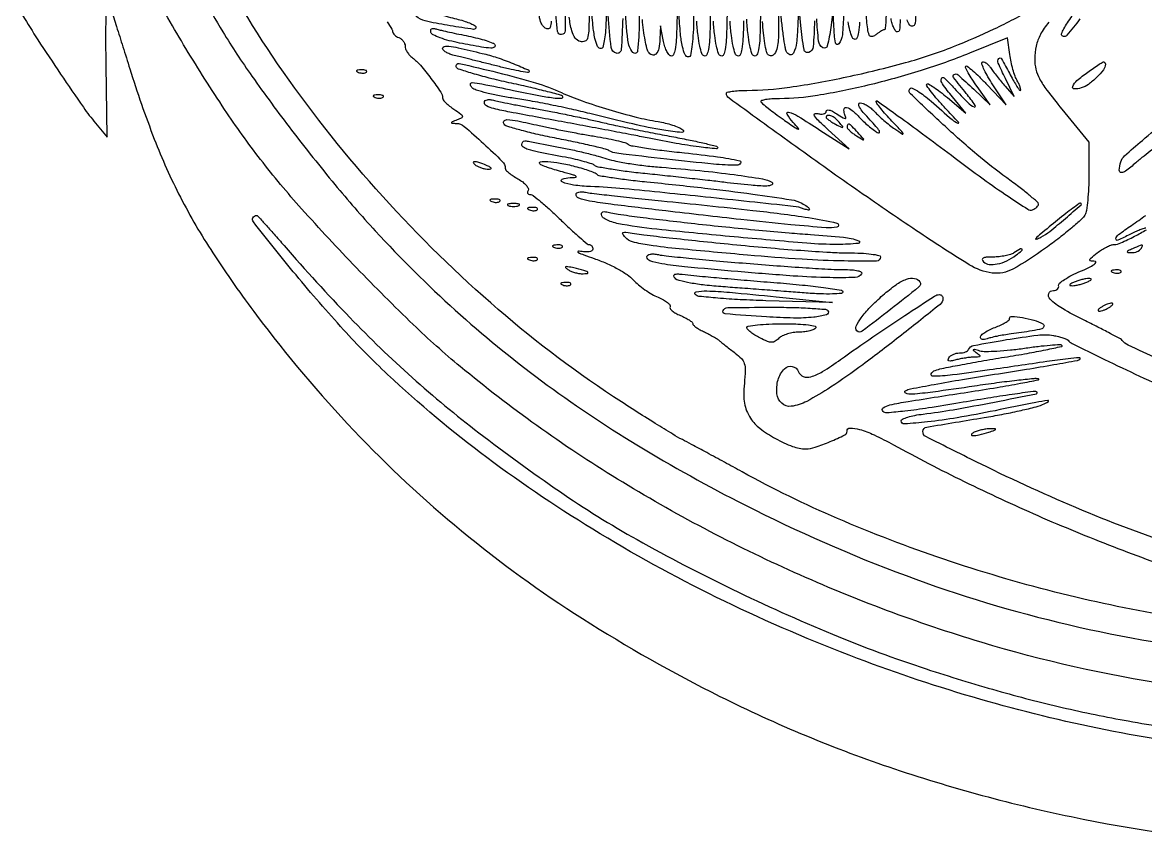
# Model space of a CAD drawing. Extents: x 118 to 879, y 65 to 960.
# Drawn here: x 180.2 to 449.6, y 65.8 to 263.3 of the extents above; entities that cross this region are included whole.
import ezdxf

# ---------------------------------------------------------------- set-up
doc = ezdxf.new("R2010")
doc.units = 0

msp = doc.modelspace()

# ---------------------------------------------------------------- linework, layer by layer
for points in [[(493.615763, 268.774126, 0.00001), (502.19586, 275.231657, 0.000011), (512.203308, 282.76411, 0.00001), (522.480125, 290.5, -0.000189)], [(454.546667, 121.025069, -0.020728), (427.873696, 126.636329, -0.019452), (401.176523, 134.536235, -0.019819), (375.729147, 144.296088, -0.024176), (352.812451, 155.48518, 0.000888), (348.570966, 157.806561, 0.000909), (344.354283, 160.094703, 0.00088), (340.686629, 162.067956, 0.00382), (338.5, 163.218024, -0.01731), (336.226421, 164.493271, -0.002957), (332.003125, 167.092499, -0.003222), (327.07899, 170.207609, -0.002868), (322, 173.507987, -0.034881), (292.531558, 195.989725, -0.030421), (265.008915, 223.340676, -0.030843), (241.424051, 253.353645, -0.039284), (223.757636, 283.79489, -0.031232)], [(218.82176, 278.356551, 0.02138), (228.274667, 261.055874, 0.018355), (235.255201, 250.390285, 0.00931), (244.770971, 237.47125, 0.009214), (255.141943, 224.431677, 0.013158), (264.854428, 213.28247, 0.023341), (284.033412, 194.264924, 0.024098), (304.705799, 177.33106, 0.023237), (327.612603, 161.938588, 0.018804), (353.5, 147.540046, 0.028328), (392.144119, 130.590166, 0.031654), (431.066303, 118.830234, 0.031155), (471.706323, 111.944351, 0.025884)], [(455.203867, 104.461623, -0.035884), (410.187724, 114.60178, -0.032132), (365.333339, 131.359112, -0.032089), (322.932912, 153.754024, -0.035524), (285.242307, 180.724686, -0.018671), (273.944618, 190.824215, -0.0092), (260.316528, 204.446837, -0.009204), (247.158336, 218.605484, -0.0181), (237.325479, 230.418151, -0.017538), (228.713163, 242.407569, -0.010923), (219.430673, 257.017777, -0.010963), (210.929278, 271.78921, -0.020153)], [(328.314684, 270.5), (328.157342, 263.25, -0.018887), (327.752047, 256.442736, -0.669137), (326.638045, 256.105278, -0.145088), (325.419249, 259.009463, -0.011262), (324.681619, 267.5, 0.016622)], [(341.366759, 271.5), (341.18338, 263.25, -0.0109), (341.042665, 260.055685, -0.018598), (340.768048, 257.399293, -0.013305), (340.419573, 255.329682, -0.358632), (340.019052, 255, -0.294103), (339.165391, 255.549673, -0.052286), (338.534372, 257.440093, -0.032026), (338.047886, 260.581089, -0.009158), (337.696485, 265.5, 0.001901)], [(345.366759, 271.5), (345.18338, 263.166667, -0.007336), (345.035935, 259.148099, -0.031929), (344.762262, 256.782632, -0.06588), (344.351709, 255.503562, -0.378461), (343.75, 255.245586, -0.236785), (343.178146, 255.815357, -0.026902), (342.679366, 257.628673, -0.024654), (342.251906, 260.190424, -0.011158), (341.93338, 263.578919)], [(349.366759, 271.5), (349.18338, 263.166667, -0.007336), (349.035935, 259.148099, -0.031929), (348.762262, 256.782632, -0.06588), (348.351709, 255.503562, -0.378461), (347.75, 255.245586, -0.236785), (347.178146, 255.815357, -0.026902), (346.679366, 257.628673, -0.024654), (346.251906, 260.190424, -0.011158), (345.93338, 263.578919)], [(357.391721, 270.5), (357.19586, 262.666667, -0.007951), (357.042157, 258.910821, -0.033919), (356.763313, 256.684779, -0.071174), (356.348027, 255.490057, -0.368689), (355.75, 255.245841, -0.240827), (355.1714, 255.831437, -0.026062), (354.677469, 257.729189, -0.023758), (354.254893, 260.433562, -0.010164), (353.936303, 264.079175)], [(201.467894, 266.39006, -0.000703), (202.770319, 262.319721, -0.000916), (204.308077, 257.459743, -0.000715), (205.961751, 252.173518, 0.016835), (211.837418, 235.318084, 0.026509), (218.114467, 221.340613, 0.026205), (225.890705, 207.992111, 0.015973), (236.373588, 193.051824, 0.028673), (259.727628, 165.387118, 0.030998), (285.526819, 141.33417, 0.030442), (314.536503, 120.291749, 0.025798), (347.5, 101.632229, 0.034943), (389.382683, 84.237075, 0.031777), (434.622459, 72.189643, 0.03172), (481.111534, 65.955134, 0.034483)], [(310.377091, 267.743411, -0.009018), (310.395875, 261.273053, -0.390286), (309.530181, 260.361029, -0.399168), (308.576381, 261.151981, -0.009058), (307.926587, 267.578376)], [(320.280802, 266.777711, 0.00106), (320.174707, 263.25, -0.014735), (320.036996, 260.854071, -0.023994), (319.763167, 258.835938, -0.020731), (319.413007, 257.301057, -0.338352), (319.019052, 257, -0.294103), (318.165391, 257.549673, -0.052286), (317.534372, 259.440093, -0.032026), (317.047886, 262.581089, -0.009158), (316.696485, 267.5, 0.000675)], [(337.305478, 268.0067, 0.000679), (337.189084, 263.166667, -0.007343), (337.038865, 259.14907, -0.031929), (336.763459, 256.783372, -0.065824), (336.351936, 255.503911, -0.37844), (335.75, 255.246157, -0.159497), (335.226892, 255.631834, -0.041434), (334.685545, 256.542489, -0.037837), (334.210247, 257.73985, -0.030858), (333.881641, 259.079491), (333.263282, 262.5), (333.131641, 259.309017, -0.042915), (332.844609, 257.061233, -0.132775), (332.148398, 255.713394, -0.303407), (331.249683, 255.492661, -0.163517), (330.319098, 256.233688, -0.088209), (329.967532, 257.069441, -0.010603), (329.566517, 259.037396, -0.012353), (329.194214, 261.418355, -0.00987), (328.907342, 264)], [(370.198697, 263.666667, -0.013601), (369.871401, 257.445397, -0.301295), (368.805997, 256.08686, -0.461645), (367.674839, 256.771901, -0.015833), (366.918108, 262.577849), (366.336215, 268.5), (366.168108, 262.309017, -0.023684), (365.877288, 258.412987, -0.078045), (365.173145, 255.942329, -0.372356), (364.29582, 255.545816, -0.23308), (363.41525, 256.360258, -0.052761), (363.150833, 257.350307, -0.004318), (362.758229, 260.003211, -0.005757), (362.352728, 263.184695, -0.0044), (361.979885, 266.67364)], [(180.261484, 265, 0.01111), (183.9046, 259.141473, 0.003929), (189.372344, 250.911464, 0.003282), (194.841196, 242.931913, 0.022331), (197.739329, 239.135786), (200.55407, 235.771572), (200.29227, 253.135786, -0.003418), (200.232069, 260.440968, -0.010939), (200.331779, 265.310987, -0.021734)], [(307.031823, 263.567285, -0.065928), (306.768149, 262.095347, -0.348618), (306.238126, 261.739705, -0.154418), (305.405629, 262.078321, -0.124426), (304.623105, 263.150464, -0.063283), (304.196918, 264.775313, -0.035024)], [(316.189084, 265.84362, -0.005132), (316.026944, 261.206884, -0.061635), (315.727799, 259.446594, -0.228729), (315.103112, 258.764053, -0.160272), (314.04557, 258.698334, -0.174863), (312.803382, 259.55182, -0.090295), (311.985738, 261.277553, -0.036291), (311.360061, 264.534142, -0.004833)], [(324.180248, 264.25, -0.011537), (323.84386, 256.766006, -0.456921), (322.672572, 255.883662, -0.320945), (321.436093, 257.242999, -0.010448), (320.688426, 265, 0.002976)], [(426.37311, 263.327415, 0.04975), (424.377834, 260.36781, 0.067698), (423.350384, 257.626283, 0.056192), (423.004637, 254.527494, 0.058508), (423.298791, 252.046966, 0.065433), (424.158697, 249.800641, 0.038806), (425.933897, 247.054409, 0.007993), (429.504637, 242.523267), (436, 234.546535), (436, 226.707526, -0.011171), (435.930011, 223.575291, -0.013568), (435.719334, 220.646797, -0.012163), (435.41746, 218.210441, -0.086162), (435.044541, 217.083226, -0.08704), (434.262738, 216.086299, -0.008013), (431.883665, 214.016104, -0.010149), (428.936827, 211.634259, -0.007786), (425.625822, 209.148967, -0.029909), (417.747955, 204.11591, -0.161977), (412.831034, 203.182739, -0.105597), (407.275681, 205.173045, -0.009302), (394.664778, 213.310414, -0.004602), (380.067682, 223.314977, -0.003856), (364.76457, 234.188365, -0.000587), (349.696623, 245.097396, -0.220973), (349.054895, 246.25, -0.367267), (349.270236, 246.544798, -0.020815), (350.46362, 246.779687, -0.023874), (352.042293, 246.946027, -0.014311), (353.927641, 247, 0.036713), (364.252534, 247.759145, 0.015411), (377.973903, 250.222106, 0.015472), (391.99781, 253.644602, 0.025953), (403.5, 257.484455, 0.017705), (413.324642, 261.748743, 0.018537), (422.670293, 266.637715, 0.014918)], [(361.480676, 266.434597, -0.013115), (361.564243, 260.496558, -0.0508), (361.147131, 256.84284, -0.174187), (360.266066, 255.437819, -0.379732), (359.092566, 255.508359, -0.141652), (358.68616, 256.246132, -0.01381), (358.288573, 258.264956, -0.016627), (357.955077, 260.746646, -0.012414), (357.746786, 263.5)], [(377.172599, 265.25, -0.017852), (376.876317, 260.276532, -0.141852), (376.037182, 258.157336, -0.657791), (375.22123, 258.367178, -0.030031), (374.849806, 262.25), (374.699613, 266.5), (374.099806, 262.077654, -0.025486), (373.270571, 257.665349, -0.512403), (372.19137, 257.225489, -0.227949), (371.176911, 258.834483, -0.016749), (370.743885, 264.181729)], [(387.350813, 264.891184, -0.016901), (387.274195, 263.115625, -0.010937), (387.13431, 261.70434, -0.379296), (386.903695, 261.5, 0.116044), (386.580083, 261.423868, 0.019823), (386.021791, 261.117601, 0.020691), (385.383092, 260.696613, 0.017146), (384.738834, 260.198215, -0.165883), (383.901828, 259.879382, -0.316017), (383.326081, 260.254124, -0.066508), (382.947633, 261.74362, -0.005594), (382.531647, 265.698215, 0.000709)], [(390.753967, 263.986428, -0.013453), (390.571054, 261.411178, -0.385847), (390.117554, 261, -0.235664), (389.686636, 261.215047, -0.049885), (389.237885, 261.954687, -0.04234), (388.841234, 263.005212, -0.029022), (388.565006, 264.25, 0.001083)], [(394.532543, 265.787132, -0.009671), (394.334462, 263.090117, -0.235348), (393.949156, 262.468577, -0.377474), (393.066801, 262.618497, -0.112349), (392.41159, 263.951464, -0.030682)], [(433.858341, 264.154027, -0.017603), (430.732826, 260.222388, -0.437407), (429.492988, 260.173678, -0.313403), (429.424328, 260.555364, -0.015791), (430.018251, 261.751081, -0.02063), (430.877019, 263.203929, -0.012954), (431.993015, 264.83166, 0.015426)], [(267.713083, 263.410967, -0.006038), (268.838427, 261.658909, -0.140633), (269, 261.095821, 0.140055), (269.108459, 260.716218, 0.060871), (269.440625, 260.303936, 0.053529), (269.926191, 259.923921, 0.047709), (270.5, 259.638374, -0.078247), (271.073417, 259.308087, -0.065195), (271.559375, 258.798666, -0.066718), (271.887972, 258.19486, -0.091542), (272, 257.588089, 0.094515), (272.125761, 256.928735, 0.046232), (272.514217, 256.162751, 0.04361), (273.080797, 255.415751, 0.048411), (273.750525, 254.806704, -0.055465), (275.65083, 253.029094, -0.015598), (278.197871, 249.858283, -0.010817), (280.571839, 246.560306, -0.151717), (281, 245.181732, 0.167306), (281.164157, 244.704874, 0.029831), (281.796822, 243.987488, 0.029344), (282.673961, 243.202906, 0.022765), (283.712584, 242.452666, -0.008529), (285.379322, 241.319478, -0.169092), (285.733784, 240.824673, -0.354717), (285.563966, 240.417496, -0.030309), (284.462584, 239.907942, 0.004068), (283.262217, 239.427302, 0.251976), (283.121146, 239.255722, 0.452474), (283.220306, 239.126726, 0.006632), (284.297619, 239.070285, -0.16772), (286.177803, 238.337944, -0.010003), (290.808838, 234.24514, -0.009151), (295.30953, 229.949526, -0.198154), (296.006323, 228.297619, 0.196568), (296.176436, 227.890863, 0.023702), (296.909211, 227.222979, 0.025314), (297.899199, 226.484208, 0.018267), (299.071106, 225.75933, -0.032014), (300.197473, 225.01908, -0.050222), (301.047902, 224.233491, -0.065764), (301.529164, 223.519839, -0.259487), (301.505766, 223.00933, 0.087188), (301.351979, 222.623891, 0.166053), (301.392586, 222.296491, 0.178829), (301.620109, 222.078339, 0.102976), (301.996448, 222, -0.166487), (302.676782, 221.767009, -0.007926), (304.584739, 220.2375, -0.012276), (306.812393, 218.298837, -0.008462), (309.242634, 216, 0.006184), (311.651283, 213.700702, 0.009312), (313.811919, 211.7625, 0.004752), (315.671713, 210.186275, 0.175147), (316.187169, 210, -0.131844), (316.497141, 209.916818, -0.100593), (316.761231, 209.68291, -0.088031), (316.938885, 209.33301, -0.073683), (317, 208.920545, -0.263242), (316.770787, 208.515348, -0.097747), (316.13244, 208.284997, -0.057858), (315.111552, 208.248383, -0.024481), (313.75, 208.424574, 0.225719), (313.436551, 208.339053, 0.53749), (313.460962, 208.146234, 0.025721), (314.885578, 207.532033, 0.006046), (317.329871, 206.657673, -0.02024), (320.224405, 205.528616, -0.021565), (322.956096, 204.190445, -0.022929), (325.246897, 202.803273, -0.058265), (326.723175, 201.542741, 0.032632), (327.951127, 200.380566, 0.020156), (329.531471, 199.173343, 0.020187), (331.19662, 198.102125, 0.033892), (332.683617, 197.358833, -0.025516), (333.947773, 196.753158, -0.043058), (334.927771, 196.105641, -0.056136), (335.526878, 195.510473, -0.317605), (335.553022, 195.085792, 0.296314), (335.5624, 194.670361, 0.066978), (336.057919, 194.119401, 0.048885), (336.905851, 193.530697, 0.02913), (338.012709, 192.994736, -0.019181), (339.157052, 192.468451, -0.027557), (340.122483, 191.909878, -0.026452), (340.834715, 191.387837, -0.225036), (341, 191.039195, 0.205807), (341.149216, 190.692036, 0.030688), (341.745417, 190.192356, 0.030303), (342.565712, 189.660064, 0.021876), (343.537591, 189.164826, -0.013092), (344.598031, 188.647717, -0.011244), (345.68591, 188.050044, -0.011388), (346.649224, 187.462554, -0.031681), (347.287591, 186.993428, 0.007141), (347.929786, 186.471113, 0.002099), (348.930002, 185.687866, 0.002107), (350.062712, 184.816134, 0.002262), (351.176244, 183.974553, -0.041861), (352.660142, 182.656344, -0.117348), (353.354947, 181.462738, -0.082585), (353.564948, 179.840479, -0.014228), (353.364347, 176.735436, 0.020201), (353.219155, 173.976212, 0.047616), (353.389817, 171.924404, 0.056219), (353.918198, 170.156768, 0.039945), (354.879065, 168.322909, 0.090345), (357.081002, 165.924325, 0.0357), (360.84959, 163.473835, 0.035691), (364.926313, 161.585275, 0.090866), (368.120258, 161, 0.081766), (370.384318, 161.372738, 0.019678), (373.94796, 162.737296, 0.012558), (377.441085, 164.33997, 0.286344), (378, 165.2359, -0.413547), (378.758183, 165.995811, -0.072031), (380.980058, 165.679216, -0.039271), (384.469435, 164.350432, -0.014691), (389.139229, 161.968135, 0.011448), (406.10747, 153.172661, 0.010793), (423.794515, 144.980827, 0.010767), (441.862846, 137.540625, 0.011249), (459.974621, 130.999217, 0.010943)], [(353.186303, 263.666667, -0.006827), (353.037611, 259.388403, -0.030144), (352.764238, 256.882565, -0.060841), (352.355804, 255.516204, -0.387106), (351.75, 255.245586, -0.236785), (351.178146, 255.815357, -0.026902), (350.679366, 257.628673, -0.024654), (350.251906, 260.190424, -0.011158), (349.93338, 263.578919)], [(381.012045, 263.37829, -0.030176), (380.753904, 260.875952, -0.061533), (380.35389, 259.515852, -0.387813), (379.75, 259.24477, -0.222742), (379.204016, 259.759879, -0.02872), (378.686949, 261.326819, -0.027399), (378.240349, 263.45844, -0.015519)], [(453.224603, 234.296845, 0.002246), (449.249188, 231.248314, 0.013895), (447.258294, 229.616919, -0.012613), (444.807671, 227.598289, -0.183441), (443.7541, 227.271266, -0.428691), (443.293513, 227.819284, -0.036196), (443.668243, 229.839361, -0.147764), (444.578762, 231.327184, -0.007833), (448.834242, 235.003745, -0.01032), (454.61455, 239.642186, -0.00465)], [(501.582809, 86.466807, -0.041031), (439.969338, 93.615439, -0.041319), (380.5, 110.723487, -0.021892), (348.621872, 124.44562, -0.023374), (318.774677, 140.635075, -0.024228), (291.61954, 158.902951, -0.02832), (267.805772, 178.849503, -0.019266), (257.223747, 189.58089, -0.012603), (245.833963, 202.707899, -0.005953), (235.593185, 215.435499, -0.62571), (236.353905, 217, -0.209484), (236.585973, 216.898308, -0.000934), (238.448661, 214.870313, -0.004196), (240.554914, 212.529375, -0.00261), (242.988016, 209.75, 0.013137), (258.755219, 192.486078, 0.018921), (273.657201, 178.134961, 0.01874), (289.71211, 164.850321, 0.012537), (309, 150.825341, 0.023466), (327.650068, 139.217889, 0.014714), (350.442861, 127.341133, 0.014514), (374.484651, 116.54948, 0.019173), (397, 108.214499, 0.009557), (413.96709, 103.019964, 0.012626), (429.620063, 98.977596, 0.012622), (445.461812, 95.729448, 0.009539), (463, 92.936637, 0.02073)], [(449.70034, 213.958084, 0.096407), (449.226969, 213.891448, 0.011809), (448.24162, 213.525402, 0.013626), (447.081253, 213.025815, 0.010861), (445.85741, 212.426264, -0.015604), (442.956451, 211.039069, -0.598112), (442.504647, 211.392055, -0.192983), (443.121519, 212.394223, -0.010295), (446.231887, 214.601447, 0.005082), (447.962822, 215.802845, 0.005397), (449.634411, 217.015737, 0.005156)], [(452.588663, 182.575993, -0.003226), (445.445586, 185.869492, -0.112475), (444, 186.997192, 0.097797), (443.561796, 187.359981, 0.002072), (441.076563, 188.693265, 0.004715), (438.139306, 190.21807, 0.003151), (434.75, 191.910393, -0.017953), (429.662706, 194.641545, -0.061481), (426.683592, 196.912899, -0.299925), (426.394905, 198.24248, -0.309837), (427.5, 199, 0.077158), (428.054267, 199.086045, 0.108568), (428.485937, 199.33568, 0.128169), (428.727157, 199.707705, 0.134726), (428.75, 200.14274, -0.281478), (428.947616, 200.713383, -0.026714), (430.189063, 201.628556, -0.027933), (431.910455, 202.627874, -0.018101), (434, 203.596137, 0.012958), (435.984496, 204.491047, 0.036896), (437.296875, 205.24826, 0.14755), (437.671416, 205.710728, 0.521926), (437.5, 205.975633, -0.024771), (436.376507, 206.070158, -0.446414), (436.19552, 206.336078, -0.161485), (436.471505, 206.773992, -0.006111), (438, 208, -0.024632), (439.067274, 208.753184, -0.024434), (440.20625, 209.399936, -0.025172), (441.255427, 209.865003, -0.08122), (442, 210.01968, 0.094995), (443.676434, 210.416031, 0.012798), (446.955074, 211.988399, 0.014755), (449.79985, 213.55094, 0.743548)], [(458.725541, 137.116122, -0.017642), (434.454404, 146.249054, -0.016168), (410.158562, 157.318627, -0.001621), (396.915381, 163.930985, -0.301042), (396.19109, 165.197043, -0.34718), (397.106687, 166.212962, -0.001907), (410.889121, 168.510137, 0.006944), (415.131379, 169.261203, 0.007266), (419.287134, 170.11941, 0.007017), (422.85284, 170.962628, 0.031701), (424.889121, 171.614073, 0.048159), (426.290204, 172.32446, 0.801797), (426.193283, 172.592996, 0.017266), (423.24459, 172.111765, 0.000836), (413.5, 170.156972, -0.007513), (404.411966, 168.459802, -0.015555), (397.261044, 167.463099, -0.010757), (391.788702, 166.992033, -0.433191), (391, 167.731543, -0.300739), (391.277752, 168.151561, -0.026133), (392.542188, 168.613122, -0.027533), (394.237891, 169.032942, -0.017469), (396.25, 169.342626, 0.013578), (403.479905, 170.397871, 0.005409), (413.333089, 172.220438, 0.001736), (423.41985, 174.235692, 0.765868), (423.447764, 174.67839, 0.116309), (422.637644, 174.755609, 0.001533), (417.591322, 174.046464, 0.004308), (411.736096, 173.153777, 0.002804), (404.98855, 172.026626, -0.004483), (397.49793, 170.801192, -0.010505), (391.874088, 170.053447, -0.0066), (387.570502, 169.630441, -0.221042), (386.623568, 169.976432, -0.465493), (386.697313, 170.832527, -0.097715), (388.273759, 171.534124, -0.01684), (392.640818, 172.375091, -0.000847), (406.999406, 174.616772, 0.002746), (413.986256, 175.734767, 0.005214), (419.595674, 176.724178, 0.003275), (423.903296, 177.559618, 0.822492), (423.902428, 177.780274, 0.072897), (422.780699, 177.830467, 0.002958), (418.735191, 177.397018, 0.005121), (413.938386, 176.804539, 0.003601), (408.553564, 176.043855, -0.002609), (398.582067, 174.615058, -0.017802), (393.639869, 174.111686, -0.10755), (392.073509, 174.345812, -0.630085), (392.022611, 174.952845, -0.085134), (393.204852, 175.397971, -0.002089), (398.930734, 176.475775, -0.004471), (405.682409, 177.655165, -0.003021), (413.401492, 178.884651, 0.002275), (421.055157, 180.092003, 0.00361), (427.596408, 181.202919, 0.000881), (433.299069, 182.224187, 0.15278), (433.841338, 182.508005, 0.691747), (433.689714, 182.843084, 0.013522), (431.05905, 182.601674, 0.0062), (425.907493, 181.923173, 0.000483), (412.168555, 179.92649, -0.005068), (403.290243, 178.719222, -0.029205), (398.5617, 178.40373, -0.553801), (398.192932, 178.982224, -0.196384), (399.111312, 179.819039, -0.03775), (400.698059, 180.267874, -0.002993), (404.9905, 181.112162, -0.004047), (410.131123, 182.048303, -0.003089), (415.77124, 182.992444, 0.003842), (421.208177, 183.910986, 0.0067), (425.698635, 184.767364, 0.002221), (429.450931, 185.552598, 0.5945), (429.52616, 185.807173, 0.215418), (429.074567, 185.977694, 0.004741), (426.685993, 185.803528, 0.009921), (423.849765, 185.512905, 0.006435), (420.58255, 185.06972, -0.010631), (417.18542, 184.637916, -0.012447), (413.947035, 184.377393, -0.011434), (411.212426, 184.288444, -0.071362), (409.82763, 184.47348, 0.005675), (408.608153, 184.803072, 0.175676), (408.300806, 184.773728, 0.556872), (408.282808, 184.613129, 0.013844), (409, 184.080819, -0.01623), (409.792551, 183.486692, -0.345026), (409.855471, 183.218686, -0.274871), (409.601642, 183.044873, -0.012363), (408.5, 183.001658, 0.022894), (407.562181, 182.945075, 0.011372), (406.380628, 182.792063, 0.011262), (405.160919, 182.577604, 0.016219), (404.093628, 182.328822, -0.019295), (402.997627, 182.080444, -0.12037), (402.427353, 182.112021, -0.352256), (402.249147, 182.373329, -0.119244), (402.402645, 182.842476, -0.096304), (402.812054, 183.285851, -0.05266), (403.453573, 183.659977, -0.049743), (404.212042, 183.914139, -0.056042), (404.975684, 184, 0.041541), (405.711111, 184.061207, 0.048901), (406.385565, 184.243368, 0.055884), (406.907231, 184.510438, 0.152018), (407.166667, 184.828485, -0.256151), (408.362003, 185.808536, -0.005299), (416.225388, 187.195929, -0.010571), (423.764098, 188.280621, -0.072564), (427.5, 188.194259, -0.016394), (428.685303, 187.953034, -0.020508), (429.765625, 187.648727, -0.01918), (430.635426, 187.327344, -0.128372), (431, 187.051551, 0.111975), (432.003586, 186.240053, 0.001287), (439.765348, 182.4488, 0.004226), (448.159767, 178.462566, 0.004101), (456.704732, 174.577884, 0.034799)]]:
    msp.add_lwpolyline(points, format="xyb")
for points in [[(284.75, 264.025472, -0.016629), (286.378592, 263.544643, -0.025378), (287.751562, 263.0104, -0.022817), (288.782803, 262.489855, -0.270768), (289, 262.118184, -0.456859), (288.429763, 261.62436, -0.005137), (282.788356, 262.498062, -0.01041), (277.426426, 263.500085, -0.087222), (275.145943, 264.409802, -0.080243), (274.056581, 265.353202, -0.430353), (274.137652, 266.049841, -0.188712), (275.232636, 266.351842, -0.038377), (277.25, 265.983409, 0.000339), (278.796405, 265.577528, 0.00016), (280.79375, 265.055422, 0.000159), (282.885477, 264.510068, 0.000224)], [(287.232563, 260.00159, -0.012758), (289.470353, 259.498424, -0.017548), (291.450519, 258.9252, -0.014306), (293.036565, 258.354355, -0.162183), (293.54158, 257.932722, -0.401901), (293.420019, 257.364385, -0.162658), (292.581968, 257.129467, -0.031531), (290.318829, 257.384533, -0.003304), (285.070639, 258.349743, -0.017253), (282.575901, 258.915459, -0.02429), (280.400961, 259.602729, -0.022124), (278.715997, 260.312892, -0.204253), (278.202327, 260.89302, -0.097492), (278.133276, 261.432165, -0.256367), (278.336342, 261.749736, -0.15813), (278.820806, 261.841048, -0.038032), (279.631687, 261.673807, 0.013161), (280.697207, 261.398213, 0.002557), (282.635123, 260.961464, 0.002716), (284.900846, 260.475886, 0.002508)], [(407.39923, 255.910466, -0.021009), (395.766683, 251.732391, -0.016953), (382.964862, 248.204439, -0.017278), (370.907834, 245.754688, -0.041498), (361.830515, 245, 0.014695), (359.965318, 244.945169, 0.028019), (358.475649, 244.7734, 0.034176), (357.469718, 244.52814, 0.488275), (357.358719, 244.228597, 0.082635), (357.750801, 243.780177, 0.005268), (359.114904, 242.684062, 0.007608), (360.78203, 241.413688, 0.005582), (362.667736, 240.053851, 0.001721), (365.616682, 237.992068, 0.078384), (366.282675, 237.670135, 0.747857), (366.387462, 237.829947, 0.008107), (365.075686, 239.325253, -0.047912), (363.610235, 241.291152, -0.683123), (363.984618, 241.779769, -0.067324), (366.233803, 240.785946, -0.005947), (371.5, 237.466655), (378.5, 232.937333), (373.5, 237.517996, -0.007505), (371.212464, 239.677725, -0.048186), (370.184783, 240.890872, -0.366924), (370.229191, 241.348097, -0.265528), (370.75, 241.481942, 0.03819), (371.65988, 241.305837, 0.080763), (372.375545, 241.339022, 0.131855), (372.827283, 241.568324, 0.212852), (373, 241.955665, -0.317929), (373.207048, 242.248372, -0.140402), (373.705176, 242.278557, -0.064889), (374.504634, 241.988494, -0.025603), (375.517031, 241.396884, 0.005056), (377.078131, 240.396428, 0.137771), (377.542995, 240.259731, 0.495963), (377.70351, 240.465638, 0.026939), (377.410042, 241.373831, -0.133984), (377.293526, 242.534795, -0.441193), (377.866009, 242.904515, -0.114048), (379.218167, 242.192476, -0.026749), (381.075686, 240.408178, 0.018299), (382.150435, 239.34031, 0.014883), (383.375358, 238.274974, 0.015141), (384.563768, 237.36064, 0.037444), (385.5, 236.78579, 0.428746), (385.777833, 236.882285, 0.252629), (385.751322, 237.268904, 0.038736), (384.942553, 238.353351, 0.011546), (383.547052, 239.877612, -0.012869), (381.904945, 241.680787, -0.046239), (381.000814, 242.94581, -0.136931), (380.810351, 243.673622, -0.409472), (381.142065, 244, -0.099522), (381.869324, 243.853795, -0.037843), (382.794902, 243.380796, -0.035619), (383.751786, 242.698691, -0.036373), (384.595012, 241.892073, 0.022274), (385.537802, 240.937923, 0.010796), (386.82166, 239.7999, 0.010684), (388.21214, 238.670184, 0.015126), (389.5, 237.729848, 0.004869), (391.294494, 236.526539, 0.732065), (391.424876, 236.632599, 0.09463), (391.114282, 237.122932, 0.001384), (388.75, 239.629938, -0.00869), (387.313282, 241.198689, -0.012507), (386.101562, 242.639918, -0.008301), (385.14963, 243.872854, -0.161606), (385, 244.323708, -0.609085), (385.236521, 244.445838, -0.000893), (390.292794, 240.841609, -0.004207), (396.10766, 236.606544, -0.002448), (403.018023, 231.431472, 0.004507), (410.647864, 225.766484, 0.009856), (416.61494, 221.596473, 0.005388), (421.369546, 218.485093, 0.238126), (422.518023, 218.368542, 0.044275), (423.080981, 218.643892, 0.05364), (423.548486, 218.99971, 0.062712), (423.859385, 219.378101, 0.159564), (423.94491, 219.718615, 0.201497), (423.707649, 220.187952, 0.004278), (421.677223, 221.886093, 0.009196), (419.214375, 223.835561, 0.005985), (416.302487, 226, -0.018838), (409.105135, 231.642726, -0.011392), (400.999405, 238.829277, -0.003683), (393.183219, 246.191696, -0.417328), (393.161072, 247.478484, -0.327285), (393.634928, 247.557243, -0.022053), (394.902514, 246.844889, -0.024883), (396.450144, 245.772758, -0.015416), (398.161072, 244.370893, 0.001947), (403.243779, 239.972282, 0.066699), (404.574004, 239.107823, 0.822823), (404.745466, 239.339629, 0.004992), (401.560289, 242.75782, -0.009562), (399.703586, 244.787227, -0.01577), (398.223457, 246.579398, -0.009563), (397.105366, 248.082159, -0.366712), (397.137474, 248.470807, -0.33954), (397.52371, 248.521596, -0.013772), (398.80072, 247.736108, -0.019163), (400.342273, 246.641825, -0.011801), (402.073735, 245.243851), (406.493101, 241.5), (403.274193, 245.444309, -0.0136), (400.873463, 248.555072, -0.225411), (400.637011, 249.807031, -0.573635), (401.303335, 249.993191, -0.016869), (403.791827, 247.415964, 0.009317), (406.945423, 244.049635, 0.101919), (408.471675, 243.013862, 0.751859), (408.769647, 243.386493, 0.016391), (406.603465, 246.25, -0.006542), (403.558733, 250.114276, -0.456515), (403.705812, 250.831473, -0.321945), (404.613498, 250.730374, -0.005853), (408.382831, 247.25), (412.349987, 243.5), (409.187849, 247.929522, -0.010907), (408.008437, 249.660263, -0.017504), (407.087928, 251.191211, -0.011692), (406.421851, 252.461421, -0.321701), (406.479632, 252.812965, -0.385007), (406.815483, 252.829896, -0.008632), (408.152852, 251.699036, -0.014926), (409.740053, 250.223251, -0.008969), (411.538278, 248.383443), (416.143003, 243.5), (412.97511, 248.320275, -0.013943), (411.805731, 250.212533, -0.021883), (410.919732, 251.906541, -0.017597), (410.328015, 253.294679, -0.296549), (410.42661, 253.759943, -0.266511), (410.765195, 253.851642, -0.083069), (411.263933, 253.627611, -0.057985), (411.840747, 253.138027, -0.034822), (412.407286, 252.439668, 0.01017), (413.080949, 251.520134, 0.004532), (414.003629, 250.335402, 0.004484), (415.002907, 249.098973, 0.006055), (415.930057, 248), (418.091544, 245.5), (415.976011, 249.846905, -0.010694), (414.271514, 253.548377, -0.274703), (414.405045, 254.602342, -0.5337), (415.084274, 254.553426, -0.011669), (416.950563, 251.096905, 0.009323), (417.788839, 249.526773, 0.01433), (418.577925, 248.203466, 0.008686), (419.275328, 247.147597, 0.247289), (419.555508, 247, 0.45871), (419.677044, 247.141213, 0.040521), (419.555082, 247.660937, 0.031434), (419.269996, 248.386593, 0.016569), (418.831063, 249.25, -0.040637), (418.316762, 250.394799, -0.016313), (417.795452, 252.031355, -0.016016), (417.345713, 253.839937, -0.019505), (417.045879, 255.55887), (416.5, 259.617739)], [(290.5, 255.86219, -0.023048), (294.02611, 254.862552, -0.015503), (297.954268, 253.413777, -0.007466), (301.57324, 251.886788, -0.527617), (301.675496, 251.342163, -0.246441), (301.36639, 251.245818, -0.00303), (299.25367, 251.645934, -0.008118), (296.782671, 252.171223, -0.005121), (293.915301, 252.860595, 0.000385), (290.874676, 253.622155, 0.0004), (287.870432, 254.369589, 0.000385), (285.26972, 255.012293, 0.001739), (283.75, 255.381012, -0.032359), (282.697051, 255.705851, -0.044624), (281.807813, 256.138833, -0.052482), (281.186415, 256.608465, -0.207594), (281, 257.038104, -0.345238), (281.383519, 257.527343, -0.091314), (282.444613, 257.589988, -0.024728), (284.692755, 257.198061, -0.002029)], [(309.5, 246.459651, 0.02306), (314.427387, 244.474627, 0.011329), (320.858959, 242.384615, 0.011333), (327.394463, 240.583766, 0.022504), (332.657767, 239.510199, -0.021263), (334.381138, 239.163131, -0.019467), (336.121057, 238.662472, -0.019894), (337.638443, 238.093243, -0.05824), (338.609121, 237.543867, -0.753667), (338.36859, 236.889528, -0.024752), (334.033879, 237.42385, -0.013773), (326.593651, 238.929615, -0.005266), (316.324321, 241.418332, 0.007466), (311.943798, 242.459543, 0.004954), (306.889019, 243.529112, 0.004987), (301.958688, 244.470353, 0.009681), (298, 245.106377, -0.012137), (294.637985, 245.663485, -0.015407), (291.566741, 246.348014, -0.013431), (289.057752, 247.061266, -0.11052), (288.035714, 247.651857, -0.191443), (287.651821, 248.449909, -0.454445), (288.06021, 248.860234, -0.033193), (290.424323, 248.547095, -0.001699), (298, 247, 0.00324), (304.462258, 245.70102, 0.017998), (307.959496, 245.151355, 0.054612), (309.587653, 245.133789, 0.633189), (309.748868, 245.584465, 0.133233), (309.23046, 245.881625, 0.001901), (305.737188, 246.780244, 0.00511), (301.650647, 247.770596, 0.003328), (296.912821, 248.834465, -0.007857), (292.189446, 249.940123, -0.01212), (288.147135, 251.058407, -0.006528), (284.826692, 252.111757, -0.23702), (284.276539, 252.662241, -0.582369), (284.980993, 253.441441, -0.005537), (294.191799, 251.284327, -0.012628), (303.269197, 248.807464, -0.034375)], [(439.966731, 253.25, -0.154658), (439.483986, 251.932489, -0.033673), (437.85879, 250.099644, -0.035759), (435.908843, 248.43522, -0.08212), (434.19418, 247.56163, -0.085865), (432.535544, 247.334619, -0.521692), (432.143032, 247.941892, -0.12074), (433.153406, 249.332871, -0.020968), (435.73812, 251.340288, -0.002509), (438.484024, 253.273351, -0.046077), (439.410522, 253.799269, -0.327254), (439.800099, 253.716909, -0.196016)], [(260.8125, 251.316886, 0.051402), (261.359369, 251.160852, 0.05415), (261.916927, 251.123424, 0.060344), (262.402231, 251.202593, 0.126455), (262.729167, 251.395833, 0.296942), (262.77538, 251.614691, 0.208169), (262.592839, 251.799335, 0.077125), (262.112848, 251.910055, 0.028489), (261.416667, 251.921053, 0.018894), (260.670344, 251.862007, 0.168741), (260.37858, 251.720685, 0.470617), (260.395823, 251.538436, 0.054073)], [(264.8125, 245.316886, 0.051402), (265.359369, 245.160852, 0.05415), (265.916927, 245.123424, 0.060344), (266.402231, 245.202593, 0.126455), (266.729167, 245.395833, 0.296942), (266.77538, 245.614691, 0.208169), (266.592839, 245.799335, 0.077125), (266.112848, 245.910055, 0.028489), (265.416667, 245.921053, 0.018894), (264.670344, 245.862007, 0.168741), (264.37858, 245.720685, 0.470617), (264.395823, 245.538436, 0.054073)], [(304, 242.481085, -0.004034), (307.379431, 241.846274, -0.002473), (311.353125, 241.046165, -0.002479), (315.278871, 240.215175, -0.004416), (318.5, 239.486792, 0.005171), (321.911398, 238.720797, 0.00219), (326.501912, 237.760804, 0.002167), (331.412551, 236.778452, 0.002834), (335.910765, 235.925299, -0.004558), (339.943129, 235.146084, -0.006894), (343.436455, 234.387646, -0.003088), (346.3877, 233.684924, -0.146553), (346.910765, 233.377771, -0.69), (346.704445, 232.960474, -0.008189), (342.492337, 233.437284, -0.01125), (337.025752, 234.272401, -0.006532), (330.5, 235.508207, 0.002436), (326.877752, 236.224953, 0.000763), (321.44375, 237.264117, 0.000762), (315.373355, 238.4058, 0.000843), (309.5, 239.490913, -0.000794), (297.108073, 241.779085, -0.015347), (293.290274, 242.612292, -0.055898), (291.526398, 243.270681, -0.282653), (291, 244.12746, -0.234415), (291.199887, 244.530384, -0.127493), (291.721674, 244.748627, -0.070313), (292.580573, 244.750463, -0.027304), (293.75, 244.522098, 0.010403), (295.275741, 244.170255, 0.002322), (297.895312, 243.63598, 0.002409), (300.926951, 243.047481, 0.002325)], [(304.187947, 238.547789, 0.005826), (307.106063, 237.912128, 0.003203), (310.690728, 237.198822, 0.003193), (314.337553, 236.521524, 0.005105), (317.46134, 235.994837, -0.008293), (320.203294, 235.514534, -0.010954), (322.682892, 234.981098, -0.008527), (324.724068, 234.458025, -0.098102), (325.46134, 234.089531, 0.123093), (326.288176, 233.726106, 0.004068), (329.866769, 233.144819, 0.007532), (334.135079, 232.552777, 0.005147), (339, 232.003306, -0.007974), (346.943041, 231.060656, -0.024638), (352.255477, 230.075623, -0.553171), (352.451667, 229.498412, -0.224058), (351.5, 229.042156, -0.026187), (345.984874, 229.296818, -0.003775), (334.772065, 230.490461, -0.001411), (322.764022, 231.89485, -0.109011), (320.956268, 232.527028, 0.078133), (320.09475, 232.888862, 0.003127), (316.779751, 233.684023, 0.005437), (312.825534, 234.561175, 0.003814), (308.355375, 235.466351, -0.00726), (303.885347, 236.40362, -0.01022), (299.930565, 237.378317, -0.006789), (296.670154, 238.300567, -0.12468), (295.753004, 238.846996, -0.353137), (295.674699, 239.57972, -0.264358), (296.424633, 239.971512, -0.041293), (299.055558, 239.659624, -0.0064)], [(373, 240.535184, 0.218527), (373.110866, 240.293631, 0.01838), (373.660937, 239.854729, 0.021767), (374.388001, 239.364569, 0.015019), (375.25, 238.871464, 0.003375), (376.666209, 238.129072, 0.245559), (376.920543, 238.130474, 0.467986), (376.957727, 238.30642, 0.005653), (376.127555, 239.33628, 0.051797), (375.137517, 240.310877, 0.077147), (374.084593, 240.913808, 0.153838), (373.331558, 240.95963, 0.344282)], [(378, 238.240547, 0.174005), (378.135698, 237.862427, 0.030245), (378.660937, 237.298162, 0.029718), (379.388461, 236.683742, 0.022758), (380.25, 236.098893, 0.001408), (381.848869, 235.122881, 0.449461), (381.975093, 235.161867, 0.295422), (381.950324, 235.327905, 0.001098), (380.595012, 236.858346, 0.009245), (379.241574, 238.324427, 0.079523), (378.533224, 238.860827, 0.379767), (378.167041, 238.772584, 0.153294)], [(308.404029, 233.487189, -0.00636), (311.7305, 232.806683, -0.00557), (315.189441, 232.012653, -0.005607), (318.297692, 231.22559, -0.016623), (320.404029, 230.591382, 0.032762), (322.573862, 230.013688, 0.009845), (325.940558, 229.418381, 0.009822), (329.753888, 228.897789, 0.010507), (333.5, 228.540749, -0.006352), (342.705661, 227.740504, -0.00883), (350.924666, 226.773846, -0.006333), (357.713677, 225.765841, -0.092746), (359.980339, 224.951195, -0.574156), (359.979408, 224.367558, -0.132425), (358.763661, 224.039603, -0.024811), (355.007334, 224.225486, -0.005099), (348.409004, 224.949264, 0.001776), (344.604534, 225.392184, 0.000795), (339.59714, 225.949065, 0.000787), (334.300536, 226.521155, 0.001068), (329.517431, 227.019834, -0.006013), (325.235722, 227.509087, -0.008668), (321.462122, 228.05294, -0.005136), (318.317913, 228.595072, -0.125139), (317.517431, 228.96219, 0.091771), (316.815256, 229.34211, 0.00985), (315.03637, 229.879207, 0.011852), (312.872061, 230.431436, 0.009278), (310.5, 230.930984, -0.001788), (303.971127, 232.204117, -0.022473), (301.531164, 232.804058, -0.071229), (300.375745, 233.331519, -0.255428), (300, 234.019052, -0.156368), (300.200401, 234.644185, -0.258954), (300.687626, 234.875692, -0.03092), (301.914461, 234.721506, -0.000557)], [(289, 229, 0.040566), (289.684071, 228.632796, 0.028934), (290.5, 228.331527, 0.029384), (291.317134, 228.134067, 0.053798), (292, 228.085598, 0.051935), (292.535375, 228.161267, 0.491407), (292.615423, 228.343886, 0.152377), (292.341871, 228.608071, 0.014925), (291.5, 229, 0.019739), (289.686554, 229.695838, 0.081911), (288.533606, 229.885992, 0.608383), (288.381869, 229.592871, 0.095694)], [(312.735649, 228.76658, -0.009711), (314.597041, 228.245919, -0.013342), (316.247347, 227.701134, -0.010022), (317.587546, 227.188134, -0.135319), (318, 226.871567, 0.192497), (318.488822, 226.576368, 0.003098), (321.73125, 226.063928, 0.007615), (325.556176, 225.543159, 0.004916), (330, 225.051202, -0.003385), (343.877216, 223.557924, -0.005873), (355.377967, 222.104512, -0.003703), (364.637459, 220.753726, -0.084987), (367.168506, 219.909818, -0.024784), (368.45516, 219.136888, -0.146087), (368.950576, 218.536823, -0.584841), (368.748764, 218.275909, -0.053795), (367.75, 218.534604, 0.063606), (365.083685, 219.169858, 0.000543), (344.04416, 221.403439, 0.001569), (324.523848, 223.392414, 0.01643), (316.5, 223.919113, -0.024864), (312.41941, 224.256149, -0.069451), (309.658623, 225.022608, -0.663344), (309.665186, 225.673448, -0.091867), (311.55, 226.067494, 0.018177), (312.950944, 226.150561, 0.686701), (313.011868, 226.36922, 0.090842), (312.357445, 226.691706, 0.003476), (309.733812, 227.417015, -0.0086), (307.860911, 227.955502, -0.011383), (306.176613, 228.513526, -0.008879), (304.798314, 229.033033, -0.10215), (304.317145, 229.349522, -0.610067), (304.48345, 229.868372, -0.05861), (306.203244, 229.950902, -0.029757), (309.164458, 229.567885, -0.016301)], [(292.8125, 220.316886, 0.051402), (293.359369, 220.160852, 0.05415), (293.916927, 220.123424, 0.060344), (294.402231, 220.202593, 0.126455), (294.729167, 220.395833, 0.296942), (294.77538, 220.614691, 0.208169), (294.592839, 220.799335, 0.077125), (294.112848, 220.910055, 0.028489), (293.416667, 220.921053, 0.018894), (292.670344, 220.862007, 0.168741), (292.37858, 220.720685, 0.470617), (292.395823, 220.538436, 0.054073)], [(333.5, 220.492983, -0.002451), (355.408581, 218.200482, -0.00981), (368.782267, 216.468611, -0.022304), (375.575028, 215.141071, -0.795965), (375.564389, 214.204325, -0.073664), (372.969968, 214.028082, -0.003729), (364.508766, 214.76345, -0.004476), (352.551687, 216.000654, -0.001369), (334.5, 218.082044, -0.001268), (321.357353, 219.667705, -0.014841), (316.253354, 220.451041, -0.036312), (313.652359, 221.127832, -0.321332), (313, 222.038104, -0.239669), (313.174997, 222.382213, -0.100502), (313.660937, 222.604802, -0.068428), (314.388035, 222.672295, -0.041023), (315.25, 222.563034, 0.022506), (316.78241, 222.310888, 0.001283), (321.539062, 221.75899, 0.00196), (327.207297, 221.138549, 0.001437)], [(296.75, 219.337719, 0.057986), (297.320008, 219.181385, 0.037979), (298, 219.12966, 0.037979), (298.679992, 219.181385, 0.057986), (299.25, 219.337719, 0.174857), (299.459382, 219.525001, 0.447206), (299.398438, 219.693942, 0.078554), (298.89144, 219.810911, 0.017491), (298, 219.842105, 0.017491), (297.10856, 219.810911, 0.078554), (296.601562, 219.693942, 0.447206), (296.540618, 219.525001, 0.174857)], [(301.8125, 218.316886, 0.051402), (302.359369, 218.160852, 0.05415), (302.916927, 218.123424, 0.060344), (303.402231, 218.202593, 0.126455), (303.729167, 218.395833, 0.296942), (303.77538, 218.614691, 0.208169), (303.592839, 218.799335, 0.077125), (303.112848, 218.910055, 0.028489), (302.416667, 218.921053, 0.018894), (301.670344, 218.862007, 0.168741), (301.37858, 218.720685, 0.470617), (301.395823, 218.538436, 0.054073)], [(428.5, 215.868586, 0.001409), (424.452611, 212.563096, 0.027266), (423.259015, 211.468463, 0.791028), (423.371793, 211.290322, 0.037671), (424.5, 211.777182, 0.048315), (426.631976, 213.171712, 0.008245), (430.368188, 216.269803, 0.004055), (434.13706, 219.554727, 0.685864), (434, 219.922688, 0.160072), (433.666673, 219.817541, 0.003045), (432.178125, 218.734246, 0.00707), (430.452408, 217.424147, 0.004635)], [(341.477528, 215.030255, 0.002232), (348.929406, 214.239018, 0.001863), (356.850705, 213.463486, 0.00188), (364.102908, 212.808229, 0.005131), (369.238375, 212.416735, -0.008136), (377.167782, 211.7643, -0.063322), (380.778033, 210.938598, -0.798579), (380.692573, 210.276009, -0.022572), (375.749068, 210.030409, -0.021926), (368.35112, 210.321604, -0.002248), (350.908617, 211.854941, -0.002703), (333.56517, 213.552773, -0.014226), (324.080085, 214.806712, -0.026806), (322.354114, 215.180889, -0.034576), (320.823259, 215.715895, -0.037011), (319.658557, 216.321252, -0.175709), (319.199708, 216.900877, -0.112253), (319.13965, 217.51062, -0.288066), (319.408729, 217.839088, -0.122846), (320.077595, 217.89207, -0.020124), (321.358777, 217.624801, 0.027655), (323.126214, 217.283771, 0.001765), (328.349217, 216.591451, 0.002583), (334.583845, 215.820145, 0.001919)], [(350.5, 210.044103, 0.003335), (358.72539, 209.276445, 0.003407), (366.901563, 208.624456, 0.003306), (374.009389, 208.153601, 0.014193), (378.25, 208.021453, -0.011114), (381.330729, 207.944436, -0.020959), (383.807137, 207.72312, -0.017538), (385.66367, 207.411848, -0.356441), (386, 207, -0.410105), (385.075523, 206.062443, -0.007244), (377.284248, 206.065857, -0.012564), (367.2072, 206.469681, -0.005814), (354.135656, 207.47563, -0.001437), (337.748605, 208.976067, -0.012815), (330.562426, 209.841202, -0.026546), (326.551539, 210.648079, -0.157911), (324.770137, 211.776968, -0.044131), (324.209423, 212.588665, -0.454327), (324.328288, 212.928383, -0.133033), (324.977726, 213.004591, -0.007435), (327.003311, 212.672355, 0.015293), (329.286232, 212.334658, 0.00122), (335.347847, 211.641646, 0.001651), (342.584985, 210.856314, 0.001265)], [(307.8125, 209.316886, 0.051402), (308.359369, 209.160852, 0.05415), (308.916927, 209.123424, 0.060344), (309.402231, 209.202593, 0.126455), (309.729167, 209.395833, 0.296942), (309.77538, 209.614691, 0.208169), (309.592839, 209.799335, 0.077125), (309.112848, 209.910055, 0.028489), (308.416667, 209.921053, 0.018894), (307.670344, 209.862007, 0.168741), (307.37858, 209.720685, 0.470617), (307.395823, 209.538436, 0.054073)], [(353.81028, 205.509952, 0.002035), (361.187102, 204.931841, 0.002362), (368.210294, 204.443548, 0.002102), (374.158101, 204.083353, 0.014071), (377.119297, 204, -0.015208), (379.166284, 203.937723, -0.040923), (380.606543, 203.730897, -0.079435), (381.400324, 203.411119, -0.417754), (381.5, 203, -0.251623), (379.967437, 202.113921, -0.012149), (373.871951, 202.071838, -0.013433), (365.085103, 202.460978, -0.004083), (351.79832, 203.516672, -0.001805), (339.031895, 204.682443, -0.017049), (333.579967, 205.388377, -0.038723), (330.732996, 206.085887, -0.323948), (330, 207.098507, -0.250347), (330.203945, 207.480304, -0.1036), (330.764072, 207.70605, -0.06424), (331.638732, 207.748369, -0.031072), (332.75, 207.589407, 0.024873), (334.601297, 207.301141, 0.001579), (340.070832, 206.743647, 0.002316), (346.596418, 206.129825, 0.00172)], [(418, 208, -0.070525), (417.189675, 207.625502, -0.023939), (415.927188, 207.310881, -0.023257), (414.480875, 207.092504, -0.024733), (413.05, 207.015313, 0.014339), (411.396117, 206.960526, 0.099102), (410.615453, 206.753397, 0.347971), (410.441713, 206.388297, 0.140877), (410.726784, 205.873216, 0.17398), (412.050539, 205.248584, 0.073479), (414.04158, 205.348857, 0.061445), (416.318768, 206.102858, 0.051227), (418.5, 207.424767, 0.010197), (419.934876, 208.555968, 0.422305), (419.964691, 208.911656, 0.362084), (419.5754, 208.974662, 0.009848)], [(446.5, 209, 0.007086), (445.414842, 208.515361, 0.206801), (445.217153, 208.2939, 0.479221), (445.320418, 208.13381, 0.015651), (446.190983, 208.070285, 0.054957), (446.883647, 208.117642, 0.051224), (447.566787, 208.314396, 0.054947), (448.14007, 208.622072, 0.104092), (448.5, 209, 0.02781), (448.876953, 209.693352, 0.550582), (448.769967, 209.862409, 0.099104), (448.328061, 209.773951, 0.002683)], [(301.8125, 206.316886, 0.051402), (302.359369, 206.160852, 0.05415), (302.916927, 206.123424, 0.060344), (303.402231, 206.202593, 0.126455), (303.729167, 206.395833, 0.296942), (303.77538, 206.614691, 0.208169), (303.592839, 206.799335, 0.077125), (303.112848, 206.910055, 0.028489), (302.416667, 206.921053, 0.018894), (301.670344, 206.862007, 0.168741), (301.37858, 206.720685, 0.470617), (301.395823, 206.538436, 0.054073)], [(311, 204.04569, 0.047271), (311.713434, 203.655522, 0.028277), (312.622396, 203.324302, 0.028137), (313.573318, 203.094979, 0.043125), (314.416667, 203.015313, 0.036193), (315.725614, 203.09968, 0.677836), (315.796599, 203.386415, 0.092061), (314.891417, 203.810885, 0.008705), (312.5, 204.3897, 0.007762), (311.055884, 204.689267, 0.103987), (310.51761, 204.679463, 0.593089), (310.462681, 204.484564, 0.045015)], [(361.25, 200.848772, -0.005637), (367.288873, 200.305391, -0.009312), (372.373438, 199.694171, -0.003451), (376.646002, 199.069566, -0.370345), (377, 198.657187, -0.389368), (376.645078, 198.270517, -0.014632), (374.508406, 198.150081, -0.017866), (371.596737, 198.175362, -0.007861), (367.75, 198.406954, 0.000175), (363.470001, 198.730725, 0.000095), (358.202185, 199.126361, 0.000094), (352.838159, 199.527184, 0.000149), (348.236163, 199.868813, -0.009237), (343.921763, 200.268058, -0.016822), (340.420039, 200.777213, -0.015876), (337.752764, 201.345104, -0.144241), (336.736163, 201.938065, -0.1546), (336.449855, 202.531543, -0.399995), (336.700799, 202.884325, -0.070011), (337.816438, 202.942064, -0.006882), (340.5, 202.667792, 0.00595), (343.364198, 202.369661, 0.001094), (348.657812, 201.893931, 0.001175), (354.853441, 201.365468, 0.001069)], [(441.8125, 203.316886, 0.051402), (442.359369, 203.160852, 0.05415), (442.916927, 203.123424, 0.060344), (443.402231, 203.202593, 0.126455), (443.729167, 203.395833, 0.296942), (443.77538, 203.614691, 0.208169), (443.592839, 203.799335, 0.077125), (443.112848, 203.910055, 0.028489), (442.416667, 203.921053, 0.018894), (441.670344, 203.862007, 0.168741), (441.37858, 203.720685, 0.470617), (441.395823, 203.538436, 0.054073)], [(309.8125, 200.316886, 0.051402), (310.359369, 200.160852, 0.05415), (310.916927, 200.123424, 0.060344), (311.402231, 200.202593, 0.126455), (311.729167, 200.395833, 0.296942), (311.77538, 200.614691, 0.208169), (311.592839, 200.799335, 0.077125), (311.112848, 200.910055, 0.028489), (310.416667, 200.921053, 0.018894), (309.670344, 200.862007, 0.168741), (309.37858, 200.720685, 0.470617), (309.395823, 200.538436, 0.054073)], [(395.457598, 201.068608, -0.377414), (395.252679, 199.861788, -0.004483), (388.476308, 194.472589, -0.004488), (381.604252, 189.205745, -0.37365), (380.374414, 189.292253, -0.31451), (380.178842, 190.392167, -0.048648), (381.36322, 192.410409, -0.037114), (383.524189, 194.965109, -0.018182), (386.621317, 197.897872, -0.026219), (389.746884, 200.370866, -0.068209), (392.285191, 201.694684, -0.120438), (394.185973, 201.894617, -0.224223)], [(432.5, 201, 0.015364), (431.696484, 200.625069, 0.14515), (431.422706, 200.367142, 0.507108), (431.497353, 200.196198, 0.055166), (432, 200.140571, 0.04179), (432.715952, 200.200514, 0.018434), (433.646875, 200.393028, 0.018093), (434.624391, 200.670913, 0.02318), (435.5, 201, 0.015364), (436.303516, 201.374931, 0.14515), (436.577294, 201.632858, 0.507108), (436.502647, 201.803802, 0.055166), (436, 201.859429, 0.04179), (435.284048, 201.799486, 0.018434), (434.353125, 201.606972, 0.018093), (433.375609, 201.329087, 0.02318)], [(361, 197.470265), (374.5, 196.103924), (358.559107, 196.542855, -0.005741), (352.377072, 196.784139, -0.008683), (347.004426, 197.149275, -0.004226), (342.486665, 197.573716, -0.172499), (341.609107, 197.990893, -0.61064), (341.836, 198.696743, -0.047589), (344.390936, 198.871424, -0.01621), (349.835789, 198.548389, -0.002298)], [(401, 197.065382, -0.227364), (400.327135, 195.662164, -0.002083), (391.027349, 188.258313, -0.007625), (381.772962, 181.179753, -0.01431), (374.049572, 175.792162, -0.021671), (368.349976, 172.397789, -0.092935), (364.599921, 171.202886, -0.220075), (362.347795, 171.924594, -0.180044), (361.18835, 174.200547, -0.097313), (361.453565, 177.545573, -0.12571), (362.987222, 180.204126, -0.256393), (364.864046, 180.775398, -0.254779), (366.361626, 179.5, 0.214377), (367.513544, 178.355821, 0.161899), (369.317321, 178.286064, 0.068808), (372.117436, 179.535713, 0.015658), (376.44925, 182.426533, -0.004632), (384.202684, 187.851568, -0.004994), (391.864842, 192.995906, -0.001456), (399.013252, 197.662681, -0.144865), (400.153072, 198, -0.109566), (400.476178, 197.928337, -0.099844), (400.751215, 197.725456, -0.095155), (400.935668, 197.422213, -0.089422)], [(373.424752, 194.121754, -0.499176), (373.045565, 193.151043, -0.043206), (370.000016, 192.577757, -0.029149), (365.154294, 192.376934, -0.012595), (358.697984, 192.648585, -0.002943), (348.746823, 193.377559, -0.513025), (348.274652, 194.158584, -0.296645), (349.368266, 194.890467, -0.00268), (359.690983, 194.969591, -0.006235), (364.786238, 194.9178, -0.009756), (369.166558, 194.733083, -0.004356), (372.84855, 194.473562, -0.238933)], [(439, 195, 0.027796), (438.485814, 194.625641, 0.102785), (438.234375, 194.315379, 0.335455), (438.267727, 194.122372, 0.190341), (438.5, 194.030626, 0.067616), (438.987337, 194.096832, 0.024967), (439.646875, 194.315379, 0.024204), (440.352293, 194.628962, 0.026766), (441, 195, 0.027796), (441.514186, 195.374359, 0.102785), (441.765625, 195.684621, 0.335455), (441.732273, 195.877628, 0.190341), (441.5, 195.969374, 0.067616), (441.012663, 195.903168, 0.024967), (440.353125, 195.684621, 0.024204), (439.647707, 195.371038, 0.026766)], [(424.985866, 190.963483, -0.354959), (425.231393, 190.368023, -0.248922), (424.696982, 189.826737, -0.037879), (422.417283, 189.297429, -0.004625), (417.33742, 188.565135, 0.008319), (415.627358, 188.305707, 0.008384), (413.931294, 187.990124, 0.008233), (412.463525, 187.666218, 0.033198), (411.58742, 187.395173, -0.056984), (410.979634, 187.238319, -0.101616), (410.466305, 187.271124, -0.148038), (410.129505, 187.48242, -0.181081), (410, 187.828283, -0.21341), (410.215507, 188.310201, -0.036722), (411.028125, 188.936155, -0.034369), (412.159565, 189.575347, -0.024643), (413.5, 190.13616, 0.020774), (414.840719, 190.684947, 0.029907), (415.971875, 191.288081, 0.029912), (416.799329, 191.865734, 0.229279), (417, 192.280344, -0.434706), (417.529545, 192.77433, -0.023498), (420.063849, 192.47789, -0.029914), (422.832609, 191.849322, -0.053673)], [(370.5, 190, -0.157979), (370.044665, 189.613467, -0.03621), (369.073707, 189.29375, -0.033969), (367.847704, 189.073441, -0.027479), (366.512412, 189, 0.038796), (365.11432, 188.891355, 0.035047), (363.700076, 188.567412, 0.036829), (362.472723, 188.092971, 0.085938), (361.670219, 187.527362, -0.057731), (360.745452, 186.794615, -0.143664), (359.92152, 186.567157, -0.094904), (358.890778, 186.78175, -0.017061), (357.09879, 187.600604, -0.022324), (355.912067, 188.260332, -0.030375), (354.91027, 188.964617, -0.030893), (354.184105, 189.621369, -0.195895), (354, 190.073242, -0.370632), (354.316594, 190.441672, -0.010799), (356.514211, 190.727765, -0.016806), (359.277414, 190.933308, -0.01016), (362.559017, 191, -0.008266), (366.185078, 190.940052, -0.023056), (368.721384, 190.738843, -0.031132), (370.324506, 190.434663, -0.506273)], [(408.5, 165, 0.132187), (407.855423, 164.490687, 0.616563), (408.012227, 164.178743, 0.056364), (409.70094, 164.369713, 0.021183), (412, 165, 0.004584), (413.361213, 165.449736, 0.1769), (413.606569, 165.647517, 0.56424), (413.530114, 165.79251, 0.010858), (412.5, 165.830035, 0.034995), (411.589543, 165.779667, 0.019847), (410.5, 165.598337, 0.019741), (409.411338, 165.327209, 0.030584)]]:
    msp.add_lwpolyline(points, format="xyb", close=True)

doc.saveas('drawing.dxf')
